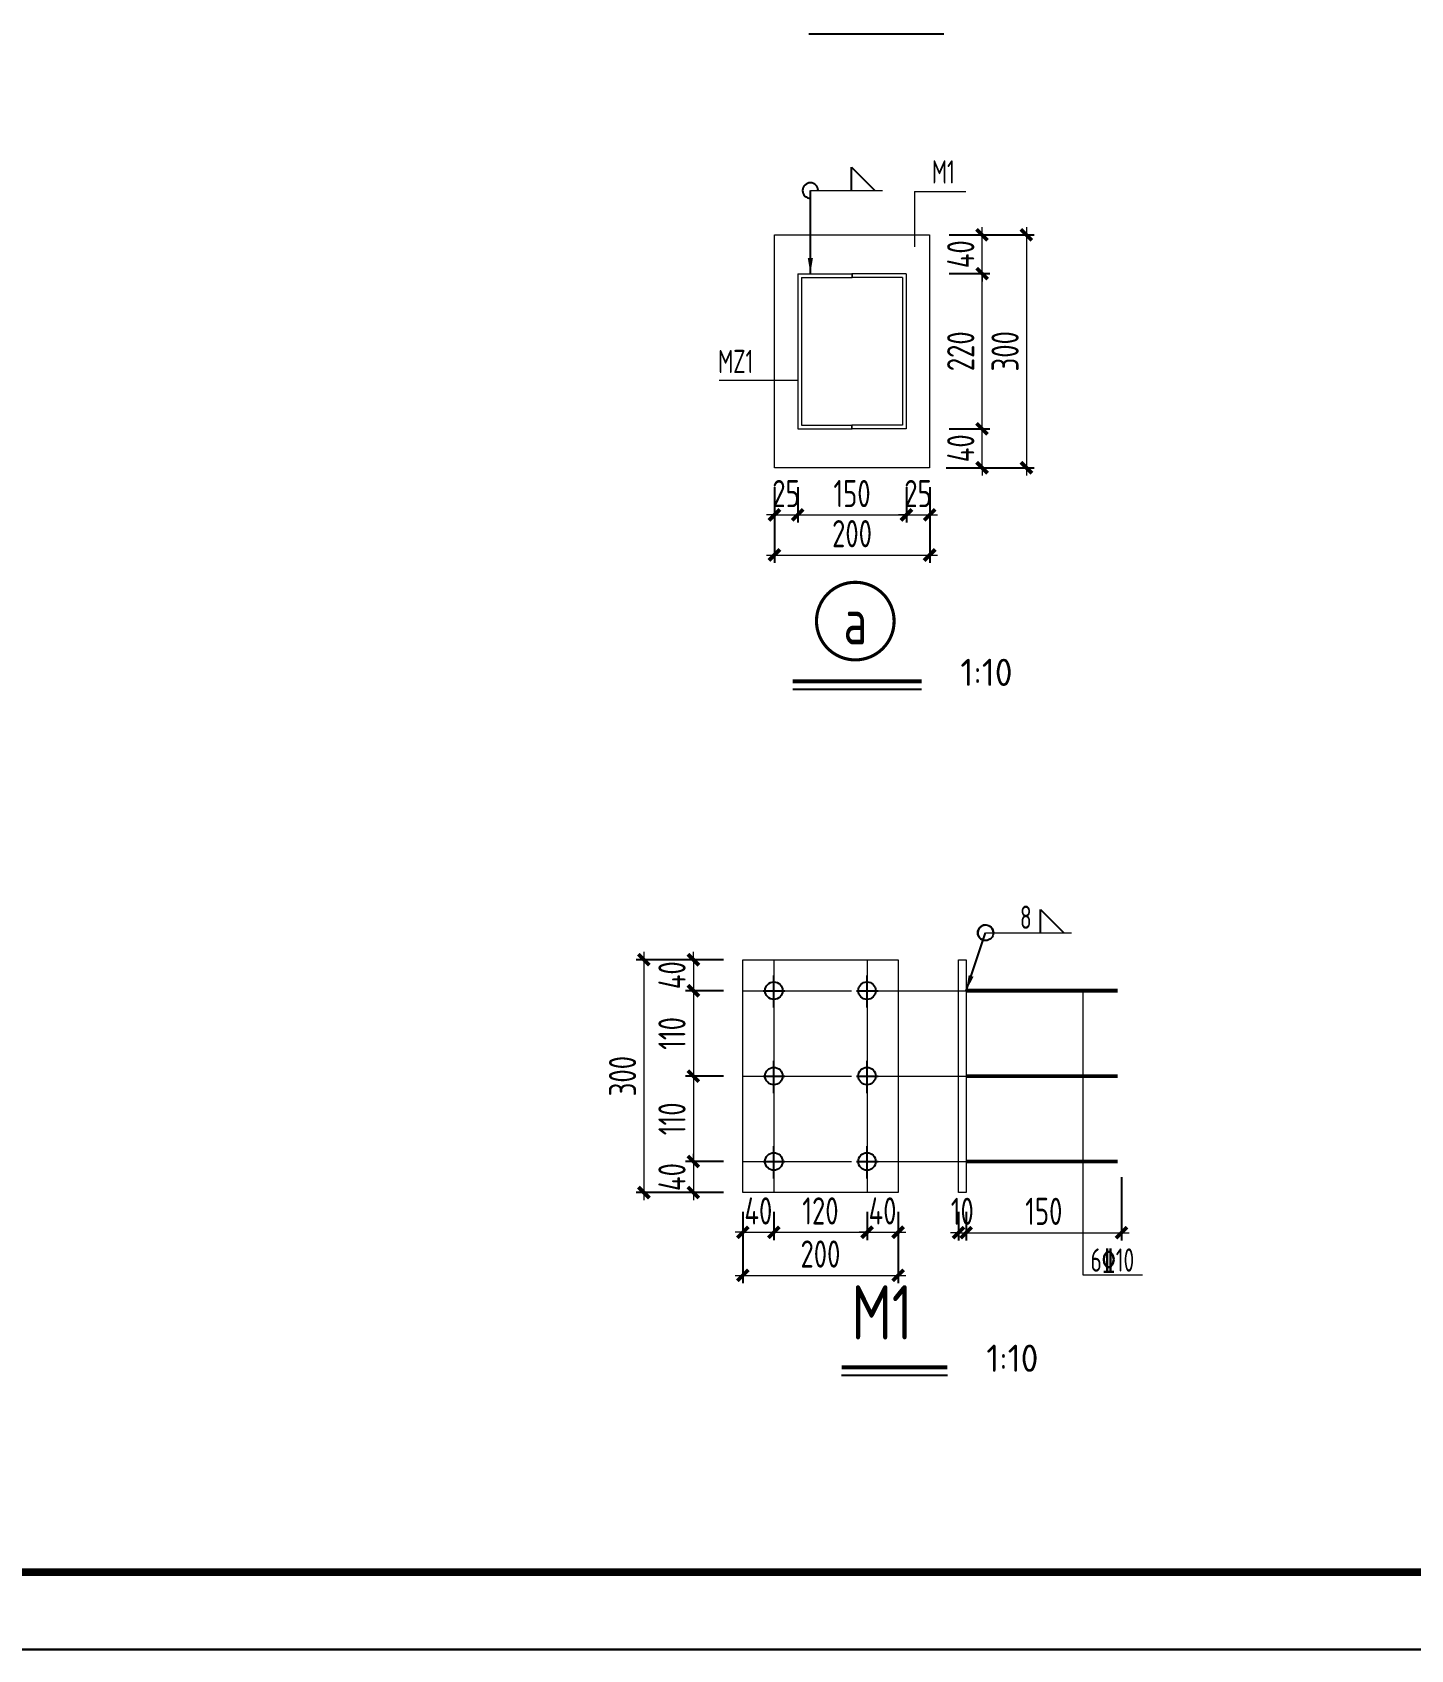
# Model space of a CAD drawing. Extents: x -2746917 to -971774, y -3334247 to -3250358.
# Drawn here: x -1835444 to -1817691, y -3316173 to -3295336 of the extents above; entities that cross this region are included whole.
import ezdxf
from ezdxf.enums import TextEntityAlignment as Align

# ---------------------------------------------------------------- set-up
doc = ezdxf.new("R2010")
doc.units = 0
doc.header["$LTSCALE"] = 1000
doc.header["$MEASUREMENT"] = 0
doc.header["$PDMODE"] = 35
doc.linetypes.add('DOTE', pattern=[2.42, 2, -0.2, 0.02, -0.2])
doc.layers.get('0').update_dxf_attribs({"linetype": 'CONTINUOUS'})
doc.layers.get('Defpoints').update_dxf_attribs({"linetype": 'CONTINUOUS'})
for name, color, linetype in [('AXIS', 253, 'DOTE'), ('COLU', 7, 'CONTINUOUS'), ('DIM', 3, 'CONTINUOUS'), ('NUM', 7, 'CONTINUOUS'), ('PUB_TITLE', 4, 'CONTINUOUS'), ('TEXT', 7, 'CONTINUOUS'), ('THIN', 7, 'CONTINUOUS'), ('WELD', 7, 'CONTINUOUS')]:
    doc.layers.add(name, color=color, linetype=linetype)
doc.layers.add('yichutu', color=7, linetype='CONTINUOUS', true_color=0xffffff, plot=False)
doc.styles.add('TSSD_Dimension', font='tssdeng.shx', dxfattribs={"width": 0.75, "bigfont": 'Hztxt.shx'})
doc.styles.add('TSSD_Label', font='tssdeng.shx', dxfattribs={"width": 0.75, "bigfont": 'hztxt.shx'})
doc.styles.add('TSSD_Norm', font='tssdeng.shx', dxfattribs={"width": 0.75, "bigfont": 'hztxt.shx'})
doc.styles.add('TSSD_Num', font='tssdeng.shx', dxfattribs={"width": 0.75, "bigfont": 'hztxt.shx'})
doc.styles.add('TSSD_Rein', font='Tssdeng.shx', dxfattribs={"width": 0.75, "bigfont": 'hztxt.shx'})
doc.dimstyles.new('TSSD_10_100', dxfattribs={"dimtxt": 350, "dimasz": 100, "dimexe": 100, "dimexo": 250, "dimgap": 100, "dimtad": 1, "dimdec": 0, "dimlfac": 0.1, "dimzin": 0, "dimdsep": 46, "dimtxsty": 'TSSD_Dimension', "dimblk": 'ARCHTICK', "dimcen": 0, "dimdle": 100, "dimclrt": 7, "dimadec": 0, "dimazin": 0, "dimtfac": 1, "dimtdec": 0, "dimtix": 1, "dimtmove": 2, "dimatfit": 3, "dimldrblk": 'ARCHTICK', "dimfxl": 1, "dimtolj": 1, "dimtzin": 0, "dimlwd": 5, "dimarcsym": 0})
doc.dimstyles.new('TSSD_LEADER_STYLE_200.0', dxfattribs={"dimtxt": 700, "dimasz": 200, "dimexe": 200, "dimexo": 500, "dimgap": 0.09, "dimtad": 0, "dimtih": 1, "dimtoh": 1, "dimdec": 4, "dimzin": 0, "dimdsep": 46, "dimtxsty": 'Standard', "dimcen": 0.09, "dimdle": 200, "dimclrt": 7, "dimadec": 0, "dimazin": 0, "dimtfac": 1, "dimtdec": 4, "dimtofl": 0, "dimtmove": 0, "dimatfit": 3, "dimfxl": 1, "dimtolj": 1, "dimtzin": 0, "dimarcsym": 0})

# ---------------------------------------------------------------- blocks, each defined once
blk = doc.blocks.new('A$C408F2F59')
at = {"layer": 'COLU', "lineweight": 5}
for p, q in [((-289, 55), (411, 55)), ((-289, 55), (-289, -1945)), ((-239, 5), (411, 5)), ((-239, 5), (-239, -1895)), ((411, 55), (411, 5)), ((-289, -1945), (411, -1945)), ((-239, -1895), (411, -1895)), ((411, -1945), (411, -1895))]:
    blk.add_line(p, q, dxfattribs=at)
blk = doc.blocks.new('A$C3647304E')
at = {"layer": 'COLU', "lineweight": 5}
blk.add_blockref('A$C408F2F59', (-8, 27), dxfattribs=at)
at = {"layer": 'COLU', "lineweight": 5, "xscale": -1}
blk.add_blockref('A$C408F2F59', (813, 27), dxfattribs=at)
blk = doc.blocks.new('_ArchTick')
at = {"color": 0, "const_width": 0.5}
blk.add_lwpolyline([(-0.71, -0.71), (0.71, 0.71)], dxfattribs=at)
blk = doc.blocks.new('*D2823')
at = {"layer": 'Defpoints', "color": 0}
for p in [(-1823886, -3300445), (-1823211, -3300445), (-1823925, -3300945)]:
    blk.add_point(p, dxfattribs=at)
at = {"layer": 'DIM', "color": 0, "lineweight": 5}
for p, q in [((-1823211, -3300445), (-1823211, -3300345)), ((-1823211, -3300945), (-1823211, -3300445)), ((-1823211, -3300945), (-1823211, -3301045))]:
    blk.add_line(p, q, dxfattribs=at)
at = {"layer": 'DIM', "color": 0, "lineweight": -2}
for p, q in [((-1823636, -3300445), (-1823111, -3300445)), ((-1823675, -3300945), (-1823111, -3300945))]:
    blk.add_line(p, q, dxfattribs=at)
at = {"layer": 'DIM', "color": 0, "lineweight": 5, "xscale": 100, "yscale": 100, "zscale": 100}
for p, rotation in [((-1823211, -3300445), 270), ((-1823211, -3300945), 90)]:
    blk.add_blockref('_ArchTick', p, dxfattribs=dict(at, rotation=rotation))
at = {"layer": 'DIM', "color": 7, "lineweight": 5, "insert": (-1823486, -3300695), "char_height": 350, "attachment_point": 5, "rotation": 90, "style": 'TSSD_Dimension'}
blk.add_mtext('\\A1;40', dxfattribs=at)
blk = doc.blocks.new('*D2824')
at = {"layer": 'Defpoints', "color": 0}
for p in [(-1823886, -3298445), (-1823211, -3298445), (-1823886, -3300445)]:
    blk.add_point(p, dxfattribs=at)
at = {"layer": 'DIM', "color": 0, "lineweight": -2}
for p, q in [((-1823636, -3298445), (-1823111, -3298445)), ((-1823636, -3300445), (-1823111, -3300445))]:
    blk.add_line(p, q, dxfattribs=at)
at = {"layer": 'DIM', "color": 0, "lineweight": 5}
blk.add_line((-1823211, -3300545), (-1823211, -3298345), dxfattribs=at)
at = {"layer": 'DIM', "color": 0, "lineweight": 5, "xscale": 100, "yscale": 100, "zscale": 100}
for p, rotation in [((-1823211, -3298445), 90), ((-1823211, -3300445), 270)]:
    blk.add_blockref('_ArchTick', p, dxfattribs=dict(at, rotation=rotation))
at = {"layer": 'DIM', "color": 7, "lineweight": 5, "insert": (-1823486, -3299445), "char_height": 350, "attachment_point": 5, "rotation": 90, "style": 'TSSD_Dimension'}
blk.add_mtext('\\A1;220', dxfattribs=at)
blk = doc.blocks.new('*D2825')
at = {"layer": 'Defpoints', "color": 0}
for p in [(-1823886, -3297945), (-1823211, -3297945), (-1823886, -3298445)]:
    blk.add_point(p, dxfattribs=at)
at = {"layer": 'DIM', "color": 0, "lineweight": 5}
for p, q in [((-1823211, -3297945), (-1823211, -3297845)), ((-1823211, -3298445), (-1823211, -3297945)), ((-1823211, -3298445), (-1823211, -3298545))]:
    blk.add_line(p, q, dxfattribs=at)
at = {"layer": 'DIM', "color": 0, "lineweight": -2}
for p, q in [((-1823636, -3297945), (-1823111, -3297945)), ((-1823636, -3298445), (-1823111, -3298445))]:
    blk.add_line(p, q, dxfattribs=at)
at = {"layer": 'DIM', "color": 0, "lineweight": 5, "xscale": 100, "yscale": 100, "zscale": 100}
for p, rotation in [((-1823211, -3297945), 270), ((-1823211, -3298445), 90)]:
    blk.add_blockref('_ArchTick', p, dxfattribs=dict(at, rotation=rotation))
at = {"layer": 'DIM', "color": 7, "lineweight": 5, "insert": (-1823486, -3298195), "char_height": 350, "attachment_point": 5, "rotation": 90, "style": 'TSSD_Dimension'}
blk.add_mtext('\\A1;40', dxfattribs=at)
blk = doc.blocks.new('*D2826')
at = {"layer": 'Defpoints', "color": 0}
for p in [(-1823886, -3297945), (-1823886, -3300945), (-1822640, -3300945)]:
    blk.add_point(p, dxfattribs=at)
at = {"layer": 'DIM', "color": 0, "lineweight": 5}
blk.add_line((-1822640, -3297845), (-1822640, -3301045), dxfattribs=at)
at = {"layer": 'DIM', "color": 0, "lineweight": -2}
for p, q in [((-1823636, -3297945), (-1822540, -3297945)), ((-1823636, -3300945), (-1822540, -3300945))]:
    blk.add_line(p, q, dxfattribs=at)
at = {"layer": 'DIM', "color": 0, "lineweight": 5, "xscale": 100, "yscale": 100, "zscale": 100}
for p, rotation in [((-1822640, -3297945), 90), ((-1822640, -3300945), 270)]:
    blk.add_blockref('_ArchTick', p, dxfattribs=dict(at, rotation=rotation))
at = {"layer": 'DIM', "color": 7, "lineweight": 5, "insert": (-1822915, -3299445), "char_height": 350, "attachment_point": 5, "rotation": 90, "style": 'TSSD_Dimension'}
blk.add_mtext('\\A1;300', dxfattribs=at)
blk = doc.blocks.new('*D2827')
at = {"layer": 'Defpoints', "color": 0}
for p in [(-1825886, -3300958), (-1825586, -3300945), (-1825586, -3301553)]:
    blk.add_point(p, dxfattribs=at)
at = {"layer": 'DIM', "color": 0, "lineweight": -2}
for p, q in [((-1825886, -3301208), (-1825886, -3301653)), ((-1825586, -3301195), (-1825586, -3301653))]:
    blk.add_line(p, q, dxfattribs=at)
at = {"layer": 'DIM', "color": 0, "lineweight": 5}
for p, q in [((-1825886, -3301553), (-1825986, -3301553)), ((-1825886, -3301553), (-1825586, -3301553)), ((-1825586, -3301553), (-1825486, -3301553))]:
    blk.add_line(p, q, dxfattribs=at)
at = {"layer": 'DIM', "color": 0, "lineweight": 5, "xscale": 100, "yscale": 100, "zscale": 100}
blk.add_blockref('_ArchTick', (-1825886, -3301553), dxfattribs=at)
at = {"layer": 'DIM', "color": 0, "lineweight": 5, "xscale": 100, "yscale": 100, "zscale": 100, "rotation": 180}
blk.add_blockref('_ArchTick', (-1825586, -3301553), dxfattribs=at)
at = {"layer": 'DIM', "color": 7, "lineweight": 5, "insert": (-1825736, -3301278), "char_height": 350, "attachment_point": 5, "style": 'TSSD_Dimension'}
blk.add_mtext('\\A1;25', dxfattribs=at)
blk = doc.blocks.new('*D2828')
at = {"layer": 'Defpoints', "color": 0}
for p in [(-1825586, -3300945), (-1824186, -3300945), (-1824186, -3301553)]:
    blk.add_point(p, dxfattribs=at)
at = {"layer": 'DIM', "color": 0, "lineweight": -2}
for p, q in [((-1825586, -3301195), (-1825586, -3301653)), ((-1824186, -3301195), (-1824186, -3301653))]:
    blk.add_line(p, q, dxfattribs=at)
at = {"layer": 'DIM', "color": 0, "lineweight": 5}
blk.add_line((-1825686, -3301553), (-1824086, -3301553), dxfattribs=at)
at = {"layer": 'DIM', "color": 0, "lineweight": 5, "xscale": 100, "yscale": 100, "zscale": 100, "rotation": 180}
blk.add_blockref('_ArchTick', (-1825586, -3301553), dxfattribs=at)
at = {"layer": 'DIM', "color": 0, "lineweight": 5, "xscale": 100, "yscale": 100, "zscale": 100}
blk.add_blockref('_ArchTick', (-1824186, -3301553), dxfattribs=at)
at = {"layer": 'DIM', "color": 7, "lineweight": 5, "insert": (-1824886, -3301278), "char_height": 350, "attachment_point": 5, "style": 'TSSD_Dimension'}
blk.add_mtext('\\A1;150', dxfattribs=at)
blk = doc.blocks.new('*D2829')
at = {"layer": 'Defpoints', "color": 0}
for p in [(-1824186, -3300945), (-1823886, -3300945), (-1823886, -3301553)]:
    blk.add_point(p, dxfattribs=at)
at = {"layer": 'DIM', "color": 0, "lineweight": -2}
for p, q in [((-1824186, -3301195), (-1824186, -3301653)), ((-1823886, -3301195), (-1823886, -3301653))]:
    blk.add_line(p, q, dxfattribs=at)
at = {"layer": 'DIM', "color": 0, "lineweight": 5}
for p, q in [((-1824186, -3301553), (-1824286, -3301553)), ((-1824186, -3301553), (-1823886, -3301553)), ((-1823886, -3301553), (-1823786, -3301553))]:
    blk.add_line(p, q, dxfattribs=at)
at = {"layer": 'DIM', "color": 0, "lineweight": 5, "xscale": 100, "yscale": 100, "zscale": 100}
blk.add_blockref('_ArchTick', (-1824186, -3301553), dxfattribs=at)
at = {"layer": 'DIM', "color": 0, "lineweight": 5, "xscale": 100, "yscale": 100, "zscale": 100, "rotation": 180}
blk.add_blockref('_ArchTick', (-1823886, -3301553), dxfattribs=at)
at = {"layer": 'DIM', "color": 7, "lineweight": 5, "insert": (-1824036, -3301278), "char_height": 350, "attachment_point": 5, "style": 'TSSD_Dimension'}
blk.add_mtext('\\A1;25', dxfattribs=at)
blk = doc.blocks.new('*D2830')
at = {"layer": 'Defpoints', "color": 0}
for p in [(-1825886, -3300945), (-1823886, -3300945), (-1823886, -3302070)]:
    blk.add_point(p, dxfattribs=at)
at = {"layer": 'DIM', "color": 0, "lineweight": -2}
for p, q in [((-1825886, -3301195), (-1825886, -3302170)), ((-1823886, -3301195), (-1823886, -3302170))]:
    blk.add_line(p, q, dxfattribs=at)
at = {"layer": 'DIM', "color": 0, "lineweight": 5}
blk.add_line((-1825986, -3302070), (-1823786, -3302070), dxfattribs=at)
at = {"layer": 'DIM', "color": 0, "lineweight": 5, "xscale": 100, "yscale": 100, "zscale": 100, "rotation": 180}
blk.add_blockref('_ArchTick', (-1825886, -3302070), dxfattribs=at)
at = {"layer": 'DIM', "color": 0, "lineweight": 5, "xscale": 100, "yscale": 100, "zscale": 100}
blk.add_blockref('_ArchTick', (-1823886, -3302070), dxfattribs=at)
at = {"layer": 'DIM', "color": 7, "lineweight": 5, "insert": (-1824886, -3301795), "char_height": 350, "attachment_point": 5, "style": 'TSSD_Dimension'}
blk.add_mtext('\\A1;200', dxfattribs=at)
blk = doc.blocks.new('_WELD004')
at = {"color": 0, "linetype": 'ByBlock'}
for p, q in [((0, 1), (1, 0)), ((0, 0), (0, 1))]:
    blk.add_line(p, q, dxfattribs=at)
blk = doc.blocks.new('ts_idx1')
at = {"color": 0, "linetype": 'ByBlock', "lineweight": -2, "const_width": 0.04}
blk.add_lwpolyline([(-0.5, 0, 1), (0.5, 0, 1)], format="xyb", close=True, dxfattribs=at)
at = {"color": 0, "linetype": 'ByBlock', "lineweight": -2, "style": 'TSSD_Num', "width": 0.75}
blk.add_attdef('A', text='', height=0.6, dxfattribs=at).set_placement((0, 0), align=Align.MIDDLE_CENTER)
blk = doc.blocks.new('A$C5092420D')
at = {"layer": 'AXIS', "color": 6}
for p, q in [((-29, -340), (-29, 253)), ((-224, -28), (173, -28))]:
    blk.add_line(p, q, dxfattribs=at)
at = {"layer": 'THIN'}
blk.add_circle((-29, -28), 161, dxfattribs=at)
blk = doc.blocks.new('*D2831')
at = {"layer": 'Defpoints', "color": 0}
for p in [(-1826293, -3310284), (-1825893, -3310284), (-1825893, -3310796)]:
    blk.add_point(p, dxfattribs=at)
at = {"layer": 'DIM', "color": 0, "lineweight": -2}
for p, q in [((-1826293, -3310534), (-1826293, -3310896)), ((-1825893, -3310534), (-1825893, -3310896))]:
    blk.add_line(p, q, dxfattribs=at)
at = {"layer": 'DIM', "color": 0, "lineweight": 5}
for p, q in [((-1826293, -3310796), (-1826393, -3310796)), ((-1826293, -3310796), (-1825893, -3310796)), ((-1825893, -3310796), (-1825793, -3310796))]:
    blk.add_line(p, q, dxfattribs=at)
at = {"layer": 'DIM', "color": 0, "lineweight": 5, "xscale": 100, "yscale": 100, "zscale": 100}
blk.add_blockref('_ArchTick', (-1826293, -3310796), dxfattribs=at)
at = {"layer": 'DIM', "color": 0, "lineweight": 5, "xscale": 100, "yscale": 100, "zscale": 100, "rotation": 180}
blk.add_blockref('_ArchTick', (-1825893, -3310796), dxfattribs=at)
at = {"layer": 'DIM', "color": 7, "lineweight": 9, "insert": (-1826093, -3310521), "char_height": 350, "attachment_point": 5, "style": 'TSSD_Dimension'}
blk.add_mtext('\\A1;40', dxfattribs=at)
blk = doc.blocks.new('*D2832')
at = {"layer": 'Defpoints', "color": 0}
for p in [(-1825893, -3310284), (-1824693, -3310284), (-1824693, -3310796)]:
    blk.add_point(p, dxfattribs=at)
at = {"layer": 'DIM', "color": 0, "lineweight": -2}
for p, q in [((-1825893, -3310534), (-1825893, -3310896)), ((-1824693, -3310534), (-1824693, -3310896))]:
    blk.add_line(p, q, dxfattribs=at)
at = {"layer": 'DIM', "color": 0, "lineweight": 5}
blk.add_line((-1825993, -3310796), (-1824593, -3310796), dxfattribs=at)
at = {"layer": 'DIM', "color": 0, "lineweight": 5, "xscale": 100, "yscale": 100, "zscale": 100, "rotation": 180}
blk.add_blockref('_ArchTick', (-1825893, -3310796), dxfattribs=at)
at = {"layer": 'DIM', "color": 0, "lineweight": 5, "xscale": 100, "yscale": 100, "zscale": 100}
blk.add_blockref('_ArchTick', (-1824693, -3310796), dxfattribs=at)
at = {"layer": 'DIM', "color": 7, "lineweight": 9, "insert": (-1825293, -3310521), "char_height": 350, "attachment_point": 5, "style": 'TSSD_Dimension'}
blk.add_mtext('\\A1;120', dxfattribs=at)
blk = doc.blocks.new('*D2833')
at = {"layer": 'Defpoints', "color": 0}
for p in [(-1824693, -3310284), (-1824293, -3310284), (-1824293, -3310796)]:
    blk.add_point(p, dxfattribs=at)
at = {"layer": 'DIM', "color": 0, "lineweight": -2}
for p, q in [((-1824693, -3310534), (-1824693, -3310896)), ((-1824293, -3310534), (-1824293, -3310896))]:
    blk.add_line(p, q, dxfattribs=at)
at = {"layer": 'DIM', "color": 0, "lineweight": 5}
for p, q in [((-1824693, -3310796), (-1824793, -3310796)), ((-1824693, -3310796), (-1824293, -3310796)), ((-1824293, -3310796), (-1824193, -3310796))]:
    blk.add_line(p, q, dxfattribs=at)
at = {"layer": 'DIM', "color": 0, "lineweight": 5, "xscale": 100, "yscale": 100, "zscale": 100}
blk.add_blockref('_ArchTick', (-1824693, -3310796), dxfattribs=at)
at = {"layer": 'DIM', "color": 0, "lineweight": 5, "xscale": 100, "yscale": 100, "zscale": 100, "rotation": 180}
blk.add_blockref('_ArchTick', (-1824293, -3310796), dxfattribs=at)
at = {"layer": 'DIM', "color": 7, "lineweight": 9, "insert": (-1824493, -3310521), "char_height": 350, "attachment_point": 5, "style": 'TSSD_Dimension'}
blk.add_mtext('\\A1;40', dxfattribs=at)
blk = doc.blocks.new('*D2834')
at = {"layer": 'Defpoints', "color": 0}
for p in [(-1826293, -3310284), (-1824293, -3310284), (-1824293, -3311351)]:
    blk.add_point(p, dxfattribs=at)
at = {"layer": 'DIM', "color": 0, "lineweight": -2}
for p, q in [((-1826293, -3310534), (-1826293, -3311451)), ((-1824293, -3310534), (-1824293, -3311451))]:
    blk.add_line(p, q, dxfattribs=at)
at = {"layer": 'DIM', "color": 0, "lineweight": 5}
blk.add_line((-1826393, -3311351), (-1824193, -3311351), dxfattribs=at)
at = {"layer": 'DIM', "color": 0, "lineweight": 5, "xscale": 100, "yscale": 100, "zscale": 100, "rotation": 180}
blk.add_blockref('_ArchTick', (-1826293, -3311351), dxfattribs=at)
at = {"layer": 'DIM', "color": 0, "lineweight": 5, "xscale": 100, "yscale": 100, "zscale": 100}
blk.add_blockref('_ArchTick', (-1824293, -3311351), dxfattribs=at)
at = {"layer": 'DIM', "color": 7, "lineweight": 9, "insert": (-1825293, -3311076), "char_height": 350, "attachment_point": 5, "style": 'TSSD_Dimension'}
blk.add_mtext('\\A1;200', dxfattribs=at)
blk = doc.blocks.new('*D2835')
at = {"layer": 'Defpoints', "color": 0}
for p in [(-1826293, -3307284), (-1826930, -3307684), (-1826293, -3307684)]:
    blk.add_point(p, dxfattribs=at)
at = {"layer": 'DIM', "color": 0, "lineweight": 5}
for p, q in [((-1826930, -3307284), (-1826930, -3307184)), ((-1826930, -3307284), (-1826930, -3307684)), ((-1826930, -3307684), (-1826930, -3307784))]:
    blk.add_line(p, q, dxfattribs=at)
at = {"layer": 'DIM', "color": 0, "lineweight": -2}
for p, q in [((-1826543, -3307284), (-1827030, -3307284)), ((-1826543, -3307684), (-1827030, -3307684))]:
    blk.add_line(p, q, dxfattribs=at)
at = {"layer": 'DIM', "color": 0, "lineweight": 5, "xscale": 100, "yscale": 100, "zscale": 100}
for p, rotation in [((-1826930, -3307284), 270), ((-1826930, -3307684), 90)]:
    blk.add_blockref('_ArchTick', p, dxfattribs=dict(at, rotation=rotation))
at = {"layer": 'DIM', "color": 7, "lineweight": 9, "insert": (-1827205, -3307484), "char_height": 350, "attachment_point": 5, "rotation": 90, "style": 'TSSD_Dimension'}
blk.add_mtext('\\A1;40', dxfattribs=at)
blk = doc.blocks.new('*D2836')
at = {"layer": 'Defpoints', "color": 0}
for p in [(-1826293, -3307684), (-1826930, -3308784), (-1826293, -3308784)]:
    blk.add_point(p, dxfattribs=at)
at = {"layer": 'DIM', "color": 0, "lineweight": 5}
blk.add_line((-1826930, -3307584), (-1826930, -3308884), dxfattribs=at)
at = {"layer": 'DIM', "color": 0, "lineweight": -2}
for p, q in [((-1826543, -3307684), (-1827030, -3307684)), ((-1826543, -3308784), (-1827030, -3308784))]:
    blk.add_line(p, q, dxfattribs=at)
at = {"layer": 'DIM', "color": 0, "lineweight": 5, "xscale": 100, "yscale": 100, "zscale": 100}
for p, rotation in [((-1826930, -3307684), 90), ((-1826930, -3308784), 270)]:
    blk.add_blockref('_ArchTick', p, dxfattribs=dict(at, rotation=rotation))
at = {"layer": 'DIM', "color": 7, "lineweight": 9, "insert": (-1827205, -3308234), "char_height": 350, "attachment_point": 5, "rotation": 90, "style": 'TSSD_Dimension'}
blk.add_mtext('\\A1;110', dxfattribs=at)
blk = doc.blocks.new('*D2837')
at = {"layer": 'Defpoints', "color": 0}
for p in [(-1826293, -3308784), (-1826930, -3309884), (-1826293, -3309884)]:
    blk.add_point(p, dxfattribs=at)
at = {"layer": 'DIM', "color": 0, "lineweight": 5}
blk.add_line((-1826930, -3308684), (-1826930, -3309984), dxfattribs=at)
at = {"layer": 'DIM', "color": 0, "lineweight": -2}
for p, q in [((-1826543, -3308784), (-1827030, -3308784)), ((-1826543, -3309884), (-1827030, -3309884))]:
    blk.add_line(p, q, dxfattribs=at)
at = {"layer": 'DIM', "color": 0, "lineweight": 5, "xscale": 100, "yscale": 100, "zscale": 100}
for p, rotation in [((-1826930, -3308784), 90), ((-1826930, -3309884), 270)]:
    blk.add_blockref('_ArchTick', p, dxfattribs=dict(at, rotation=rotation))
at = {"layer": 'DIM', "color": 7, "lineweight": 9, "insert": (-1827205, -3309334), "char_height": 350, "attachment_point": 5, "rotation": 90, "style": 'TSSD_Dimension'}
blk.add_mtext('\\A1;110', dxfattribs=at)
blk = doc.blocks.new('*D2838')
at = {"layer": 'Defpoints', "color": 0}
for p in [(-1826293, -3309884), (-1826930, -3310284), (-1826293, -3310284)]:
    blk.add_point(p, dxfattribs=at)
at = {"layer": 'DIM', "color": 0, "lineweight": -2}
for p, q in [((-1826543, -3309884), (-1827030, -3309884)), ((-1826543, -3310284), (-1827030, -3310284))]:
    blk.add_line(p, q, dxfattribs=at)
at = {"layer": 'DIM', "color": 0, "lineweight": 5}
for p, q in [((-1826930, -3309884), (-1826930, -3309784)), ((-1826930, -3309884), (-1826930, -3310284)), ((-1826930, -3310284), (-1826930, -3310384))]:
    blk.add_line(p, q, dxfattribs=at)
at = {"layer": 'DIM', "color": 0, "lineweight": 5, "xscale": 100, "yscale": 100, "zscale": 100}
for p, rotation in [((-1826930, -3309884), 270), ((-1826930, -3310284), 90)]:
    blk.add_blockref('_ArchTick', p, dxfattribs=dict(at, rotation=rotation))
at = {"layer": 'DIM', "color": 7, "lineweight": 9, "insert": (-1827205, -3310084), "char_height": 350, "attachment_point": 5, "rotation": 90, "style": 'TSSD_Dimension'}
blk.add_mtext('\\A1;40', dxfattribs=at)
blk = doc.blocks.new('*D2839')
at = {"layer": 'Defpoints', "color": 0}
for p in [(-1826293, -3307284), (-1827567, -3310284), (-1826293, -3310284)]:
    blk.add_point(p, dxfattribs=at)
at = {"layer": 'DIM', "color": 0, "lineweight": 5}
blk.add_line((-1827567, -3307184), (-1827567, -3310384), dxfattribs=at)
at = {"layer": 'DIM', "color": 0, "lineweight": -2}
for p, q in [((-1826543, -3307284), (-1827667, -3307284)), ((-1826543, -3310284), (-1827667, -3310284))]:
    blk.add_line(p, q, dxfattribs=at)
at = {"layer": 'DIM', "color": 0, "lineweight": 5, "xscale": 100, "yscale": 100, "zscale": 100}
for p, rotation in [((-1827567, -3307284), 90), ((-1827567, -3310284), 270)]:
    blk.add_blockref('_ArchTick', p, dxfattribs=dict(at, rotation=rotation))
at = {"layer": 'DIM', "color": 7, "lineweight": 9, "insert": (-1827842, -3308784), "char_height": 350, "attachment_point": 5, "rotation": 90, "style": 'TSSD_Dimension'}
blk.add_mtext('\\A1;300', dxfattribs=at)
blk = doc.blocks.new('*D2840')
at = {"layer": 'Defpoints', "color": 0}
for p in [(-1823516, -3310284), (-1823416, -3310284), (-1823416, -3310801)]:
    blk.add_point(p, dxfattribs=at)
at = {"layer": 'DIM', "color": 0, "lineweight": -2}
for p, q in [((-1823516, -3310534), (-1823516, -3310901)), ((-1823416, -3310534), (-1823416, -3310901))]:
    blk.add_line(p, q, dxfattribs=at)
at = {"layer": 'DIM', "color": 0, "lineweight": 5}
for p, q in [((-1823516, -3310801), (-1823616, -3310801)), ((-1823516, -3310801), (-1823416, -3310801)), ((-1823416, -3310801), (-1823316, -3310801))]:
    blk.add_line(p, q, dxfattribs=at)
at = {"layer": 'DIM', "color": 0, "lineweight": 5, "xscale": 100, "yscale": 100, "zscale": 100}
blk.add_blockref('_ArchTick', (-1823516, -3310801), dxfattribs=at)
at = {"layer": 'DIM', "color": 0, "lineweight": 5, "xscale": 100, "yscale": 100, "zscale": 100, "rotation": 180}
blk.add_blockref('_ArchTick', (-1823416, -3310801), dxfattribs=at)
at = {"layer": 'DIM', "color": 7, "lineweight": 9, "insert": (-1823466, -3310526), "char_height": 350, "attachment_point": 5, "style": 'TSSD_Dimension'}
blk.add_mtext('\\A1;10', dxfattribs=at)
blk = doc.blocks.new('*D2841')
at = {"layer": 'Defpoints', "color": 0}
for p in [(-1821416, -3309834), (-1823416, -3310284), (-1821416, -3310801)]:
    blk.add_point(p, dxfattribs=at)
at = {"layer": 'DIM', "color": 0, "lineweight": -2}
for p, q in [((-1821416, -3310084), (-1821416, -3310901)), ((-1823416, -3310534), (-1823416, -3310901))]:
    blk.add_line(p, q, dxfattribs=at)
at = {"layer": 'DIM', "color": 0, "lineweight": 5}
blk.add_line((-1823516, -3310801), (-1821316, -3310801), dxfattribs=at)
at = {"layer": 'DIM', "color": 0, "lineweight": 5, "xscale": 100, "yscale": 100, "zscale": 100, "rotation": 180}
blk.add_blockref('_ArchTick', (-1823416, -3310801), dxfattribs=at)
at = {"layer": 'DIM', "color": 0, "lineweight": 5, "xscale": 100, "yscale": 100, "zscale": 100}
blk.add_blockref('_ArchTick', (-1821416, -3310801), dxfattribs=at)
at = {"layer": 'DIM', "color": 7, "lineweight": 9, "insert": (-1822416, -3310526), "char_height": 350, "attachment_point": 5, "style": 'TSSD_Dimension'}
blk.add_mtext('\\A1;150', dxfattribs=at)
blk = doc.blocks.new('_WELD003')
at = {"color": 0, "linetype": 'ByBlock'}
blk.add_circle((0, 0), 0.5, dxfattribs=at)
blk = doc.blocks.new('yct-743-420-74300-42000-100-2002.0')
at = {"layer": 'yichutu', "color": 7, "true_color": 0xffffff}
blk.add_lwpolyline([(0, 0), (0, 42000), (74300, 42000), (74300, 0)], close=True, dxfattribs=at)
blk = doc.blocks.new('A$C6B365CFD')
at = {"layer": 'PUB_TITLE'}
blk.add_lwpolyline([(-70467, -17093), (-70467, 24907), (3833, 24907), (3833, -17093)], close=True, dxfattribs=at)
at = {"layer": 'PUB_TITLE', "const_width": 100}
blk.add_lwpolyline([(2833, -16093), (2833, 23907), (-69753, 23907), (-69753, -16093), (2833, -16093)], dxfattribs=at)

msp = doc.modelspace()

# ---------------------------------------------------------------- hatches: boundary and pattern name
at = {"layer": 'COLU', "lineweight": 5}
h = msp.add_hatch(dxfattribs=at)
h.set_pattern_fill('STONE_DATUM', color=4, scale=30, style=0)
h.set_pattern_definition([(45, (-2116590.727, -2843502.85), (-42.426407, 42.426407), [])])
edge = h.paths.add_edge_path()
edge.add_line((-1825586.4, -3298445.12), (-1824886.4, -3298445.12))
edge = h.paths.add_edge_path()
edge.add_line((-1825536.4, -3298495.12), (-1824886.4, -3298495.12))
edge = h.paths.add_edge_path()
edge.add_line((-1825586.4, -3300445.12), (-1824886.4, -3300445.12))
edge = h.paths.add_edge_path()
edge.add_line((-1825536.4, -3300395.12), (-1824886.4, -3300395.12))
edge = h.paths.add_edge_path()
edge.add_line((-1824886.4, -3300445.12), (-1824886.4, -3300395.12))
edge = h.paths.add_edge_path()
edge.add_line((-1824886.4, -3298445.12), (-1824886.4, -3298495.12))
edge = h.paths.add_edge_path()
edge.add_line((-1825586.4, -3298445.12), (-1825586.4, -3300445.12))
edge = h.paths.add_edge_path()
edge.add_line((-1825536.4, -3298495.12), (-1825536.4, -3300395.12))
edge = h.paths.add_edge_path()
edge.add_line((-1824186.4, -3298445.12), (-1824886.4, -3298445.12))
edge = h.paths.add_edge_path()
edge.add_line((-1824236.4, -3298495.12), (-1824886.4, -3298495.12))
edge = h.paths.add_edge_path()
edge.add_line((-1824186.4, -3300445.12), (-1824886.4, -3300445.12))
edge = h.paths.add_edge_path()
edge.add_line((-1824236.4, -3300395.12), (-1824886.4, -3300395.12))
edge = h.paths.add_edge_path()
edge.add_line((-1824886.4, -3300445.12), (-1824886.4, -3300395.12))
edge = h.paths.add_edge_path()
edge.add_line((-1824886.4, -3298445.12), (-1824886.4, -3298495.12))
edge = h.paths.add_edge_path()
edge.add_line((-1824186.4, -3298445.12), (-1824186.4, -3300445.12))
edge = h.paths.add_edge_path()
edge.add_line((-1824236.4, -3298495.12), (-1824236.4, -3300395.12))

# ---------------------------------------------------------------- linework, layer by layer
at = {"layer": 'AXIS', "linetype": 'DOTE', "lineweight": 5, "ltscale": 0.7}
for p, q in [((-1826293.06, -3307683.77), (-1821946.08, -3307683.77)), ((-1826293.06, -3308783.77), (-1821946.08, -3308783.77)), ((-1826293.06, -3309883.77), (-1821946.08, -3309883.77))]:
    msp.add_line(p, q, dxfattribs=at)
at = {"layer": 'COLU', "linetype": 'ByBlock', "lineweight": 5}
for p, q in [((-1824080.95, -3297385.23), (-1823418.77, -3297385.23)), ((-1824080.95, -3297385.23), (-1824080.95, -3298101.33)), ((-1826597.8, -3299815.8), (-1825586.4, -3299815.8)), ((-1821911.33, -3307683.77), (-1821911.33, -3311345.46)), ((-1821911.33, -3311345.46), (-1821144.69, -3311345.46))]:
    msp.add_line(p, q, dxfattribs=at)
at = {"layer": 'COLU', "color": 4, "lineweight": 5}
for p, q in [((-1825893.06, -3307283.77), (-1825893.06, -3310283.77)), ((-1824693.06, -3307283.77), (-1824693.06, -3310283.77))]:
    msp.add_line(p, q, dxfattribs=at)
for points in [[(-1825886.4, -3297945.12), (-1823886.4, -3297945.12), (-1823886.4, -3300945.12), (-1825886.4, -3300945.12)], [(-1826293.06, -3307283.77), (-1824293.06, -3307283.77), (-1824293.06, -3310283.77), (-1826293.06, -3310283.77)], [(-1823516.05, -3307283.77), (-1823416.05, -3307283.77), (-1823416.05, -3310283.77), (-1823516.05, -3310283.77)]]:
    msp.add_lwpolyline(points, close=True, dxfattribs=at)
at = {"layer": 'COLU', "color": 4, "lineweight": 5, "const_width": 50}
for points in [[(-1823416.05, -3307683.77), (-1821466.05, -3307683.77)], [(-1823416.05, -3308783.77), (-1821466.05, -3308783.77)], [(-1823416.05, -3309883.77), (-1821466.05, -3309883.77)]]:
    msp.add_lwpolyline(points, dxfattribs=at)
at = {"layer": 'NUM', "color": 0, "linetype": 'ByBlock'}
msp.add_lwpolyline([(-1825440.55, -3295356.81), (-1823703.05, -3295356.81)], dxfattribs=at)
at = {"layer": 'NUM', "linetype": 'ByBlock', "const_width": 50}
for points in [[(-1825649.45, -3303698.16), (-1823989.85, -3303698.16)], [(-1825649.45, -3303698.16), (-1823989.85, -3303698.16)], [(-1825020.11, -3312534.95), (-1823656.8, -3312534.95)], [(-1825020.11, -3312534.95), (-1823656.8, -3312534.95)]]:
    msp.add_lwpolyline(points, dxfattribs=at)
at = {"layer": 'NUM', "linetype": 'ByBlock'}
for points in [[(-1825649.45, -3303798.16), (-1823989.85, -3303798.16)], [(-1825649.45, -3303798.16), (-1823989.85, -3303798.16)], [(-1825020.11, -3312634.95), (-1823656.8, -3312634.95)], [(-1825020.11, -3312634.95), (-1823656.8, -3312634.95)]]:
    msp.add_lwpolyline(points, dxfattribs=at)
at = {"layer": 'WELD', "lineweight": 5}
for p, q in [((-1825422.81, -3297374.25), (-1824494.12, -3297374.25)), ((-1823165.77, -3306936.65), (-1822059.89, -3306936.65))]:
    msp.add_line(p, q, dxfattribs=at)
at = {"layer": 'WELD'}
for centre, end in [((-1825422.81, -3297374.25), 270), ((-1823165.77, -3306936.65), 251.479122)]:
    msp.add_arc(centre, 100, 0, end, dxfattribs=at)

# ---------------------------------------------------------------- block references
at = {"ltscale": 1.5}
msp.add_blockref('A$C6B365CFD', (-1791181.27, -3299080.41), dxfattribs=at)
at = {"layer": 'COLU', "color": 4, "lineweight": 5}
msp.add_blockref('A$C3647304E', (-1825289.13, -3298527.66), dxfattribs=at)
at = {"layer": 'COLU', "color": 4, "lineweight": 5, "xscale": 0.6999999999534339, "yscale": 0.7000000001862645, "zscale": 0.7000000000007276}
for p in [(-1825872.42, -3307663.87), (-1824672.42, -3307663.87), (-1825872.42, -3308763.87), (-1824672.42, -3308763.87), (-1825872.42, -3309863.87), (-1824672.42, -3309863.87)]:
    msp.add_blockref('A$C5092420D', p, dxfattribs=at)
at = {"layer": 'THIN'}
ref = msp.add_blockref('ts_idx1', (-1824844.02, -3302921.36), dxfattribs=dict(at, xscale=999.9999799998477, yscale=999.9999799998477, zscale=999.9999800000005))
ref.add_attrib('1', 'a', dxfattribs={"height": 600, "style": 'TSSD_Num', "width": 0.75}).set_placement((-1824844.02, -3302921.36), align=Align.MIDDLE_CENTER)
at = {"layer": 'WELD'}
for name, p, xscale, yscale, zscale in [('_WELD004', (-1824894.12, -3297374.25), 300, 300, 300), ('_WELD004', (-1822459.89, -3306936.65), 300, 300, 300), ('_WELD003', (-1823165.77, -3306936.65), 200, 200, 200)]:
    msp.add_blockref(name, p, dxfattribs=dict(at, xscale=xscale, yscale=yscale, zscale=zscale))
at = {"layer": 'yichutu'}
msp.add_blockref('yct-743-420-74300-42000-100-2002.0', (-1861647.98, -3316173.05), dxfattribs=at)

# ---------------------------------------------------------------- texts
at = {"layer": 'TEXT', "lineweight": 5, "width": 0.7}
for s, style, p in [('M1', 'TSSD_Rein', (-1823857.2, -3297284.43)), ('MZ1', 'TSSD_Rein', (-1826611.4, -3299726.15)), ('8', 'TSSD_Label', (-1822722.97, -3306886.65)), ('6%%13210', 'TSSD_Rein', (-1821813.95, -3311303.58))]:
    msp.add_text(s, height=300, dxfattribs=dict(at, style=style)).set_placement(p)
at = {"layer": 'TEXT', "lineweight": 5, "style": 'TSSD_Norm'}
for p in [(-1823489.85, -3303861.88), (-1823156.8, -3312698.67)]:
    msp.add_text('1:10', height=350, dxfattribs=at).set_placement(p, align=Align.BOTTOM_LEFT)
at = {"layer": 'TEXT', "lineweight": 5, "style": 'TSSD_Label', "width": 0.8}
msp.add_text('M1', height=700, dxfattribs=at).set_placement((-1824894.07, -3312387.42), align=Align.BOTTOM_LEFT)

# ---------------------------------------------------------------- dimensions: what is measured, and where the dimension line sits
at = {"layer": 'DIM', "lineweight": 5}
for base, p1, p2, text, picture, middle in [((-1823210.91, -3297945.12), (-1823886.4, -3298445.12), (-1823886.4, -3297945.12), '40', '*D2825', (-1823485.91, -3298195.12)), ((-1822640.48, -3300945.12), (-1823886.4, -3297945.12), (-1823886.4, -3300945.12), '300', '*D2826', (-1822915.48, -3299445.12)), ((-1823210.91, -3298445.12), (-1823886.4, -3300445.12), (-1823886.4, -3298445.12), '220', '*D2824', (-1823485.91, -3299445.12)), ((-1823210.91, -3300445.12), (-1823924.64, -3300945.12), (-1823886.4, -3300445.12), '40', '*D2823', (-1823485.91, -3300695.12))]:
    dim = msp.add_linear_dim(base=base, p1=p1, p2=p2, angle=90, text=text, dimstyle='TSSD_10_100', dxfattribs=at)
    dim.commit()
    dim.dimension.update_dxf_attribs({"geometry": picture, "text_midpoint": middle})
for base, p1, p2, text, picture, middle in [((-1825586.4, -3301553.31), (-1825886.4, -3300958.19), (-1825586.4, -3300945.12), '25', '*D2827', (-1825736.4, -3301278.31)), ((-1824186.4, -3301553.31), (-1825586.4, -3300945.12), (-1824186.4, -3300945.12), '150', '*D2828', (-1824886.4, -3301278.31)), ((-1823886.4, -3301553.31), (-1824186.4, -3300945.12), (-1823886.4, -3300945.12), '25', '*D2829', (-1824036.4, -3301278.31))]:
    dim = msp.add_linear_dim(base=base, p1=p1, p2=p2, text=text, dimstyle='TSSD_10_100', dxfattribs=at)
    dim.commit()
    dim.dimension.update_dxf_attribs({"geometry": picture, "text_midpoint": middle})
dim = msp.add_linear_dim(base=(-1823886.4, -3302070.35), p1=(-1825886.4, -3300945.12), p2=(-1823886.4, -3300945.12), dimstyle='TSSD_10_100', dxfattribs=at)
dim.commit()
dim.dimension.update_dxf_attribs({"geometry": '*D2830', "text_midpoint": (-1824886.4, -3301795.35)})
at = {"layer": 'DIM', "lineweight": 9}
for base, p1, p2, text, picture, middle in [((-1827566.52, -3310283.77), (-1826293.06, -3307283.77), (-1826293.06, -3310283.77), '300', '*D2839', (-1827841.52, -3308783.77)), ((-1826930.2, -3308783.77), (-1826293.06, -3307683.77), (-1826293.06, -3308783.77), '110', '*D2836', (-1827205.2, -3308233.77)), ((-1826930.2, -3309883.77), (-1826293.06, -3308783.77), (-1826293.06, -3309883.77), '110', '*D2837', (-1827205.2, -3309333.77))]:
    dim = msp.add_linear_dim(base=base, p1=p1, p2=p2, angle=90, text=text, dimstyle='TSSD_10_100', dxfattribs=at)
    dim.commit()
    dim.dimension.update_dxf_attribs({"geometry": picture, "text_midpoint": middle})
for base, p1, p2, picture, middle in [((-1826930.2, -3307683.77), (-1826293.06, -3307283.77), (-1826293.06, -3307683.77), '*D2835', (-1827205.2, -3307483.77)), ((-1826930.2, -3310283.77), (-1826293.06, -3309883.77), (-1826293.06, -3310283.77), '*D2838', (-1827205.2, -3310083.77))]:
    dim = msp.add_linear_dim(base=base, p1=p1, p2=p2, angle=90, dimstyle='TSSD_10_100', dxfattribs=at)
    dim.commit()
    dim.dimension.update_dxf_attribs({"geometry": picture, "text_midpoint": middle})
dim = msp.add_linear_dim(base=(-1821416.05, -3310801.45), p1=(-1823416.05, -3310283.77), p2=(-1821416.05, -3309833.77), text='150', dimstyle='TSSD_10_100', dxfattribs=at)
dim.commit()
dim.dimension.update_dxf_attribs({"geometry": '*D2841', "text_midpoint": (-1822416.05, -3310526.45)})
for base, p1, p2, picture, middle in [((-1825893.06, -3310796.28), (-1826293.06, -3310283.77), (-1825893.06, -3310283.77), '*D2831', (-1826093.06, -3310521.28)), ((-1824293.06, -3311350.9), (-1826293.06, -3310283.77), (-1824293.06, -3310283.77), '*D2834', (-1825293.06, -3311075.9)), ((-1824693.06, -3310796.28), (-1825893.06, -3310283.77), (-1824693.06, -3310283.77), '*D2832', (-1825293.06, -3310521.28)), ((-1824293.06, -3310796.28), (-1824693.06, -3310283.77), (-1824293.06, -3310283.77), '*D2833', (-1824493.06, -3310521.28)), ((-1823416.05, -3310801.45), (-1823516.05, -3310283.77), (-1823416.05, -3310283.77), '*D2840', (-1823466.05, -3310526.45))]:
    dim = msp.add_linear_dim(base=base, p1=p1, p2=p2, dimstyle='TSSD_10_100', dxfattribs=at)
    dim.commit()
    dim.dimension.update_dxf_attribs({"geometry": picture, "text_midpoint": middle})

# ---------------------------------------------------------------- leaders
at = {"layer": 'WELD', "lineweight": 5}
for points in [[(-1825422.81, -3298445.12), (-1825422.81, -3297374.25)], [(-1823416.05, -3307683.77), (-1823165.77, -3306936.65)]]:
    msp.add_leader(points, dimstyle='TSSD_LEADER_STYLE_200.0', dxfattribs=at)

doc.saveas('drawing.dxf')
